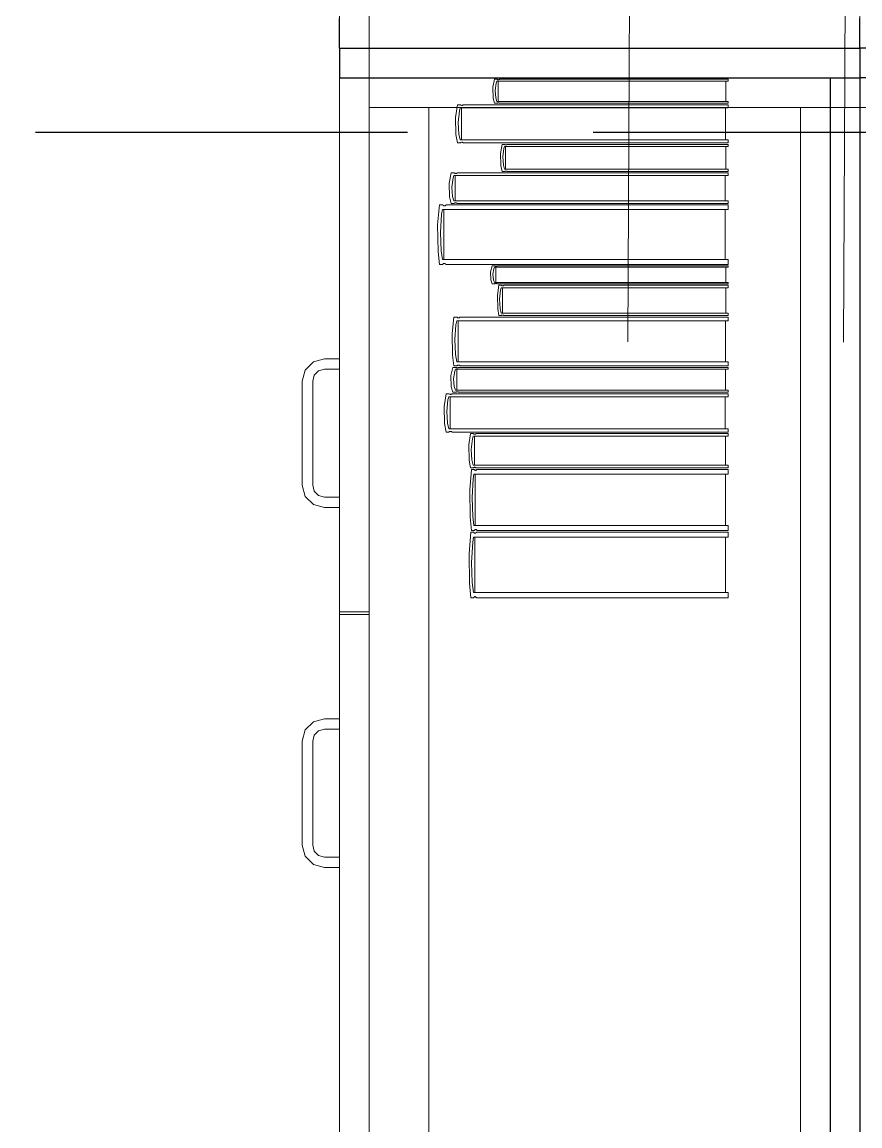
# Model space of a CAD drawing. Header units: inches. Extents: x -19 to 5698, y -728 to 92.
# Drawn here: x 104.647 to 105.21, y 25.191 to 25.933 of the extents above; entities that cross this region are included whole.
import ezdxf

# ---------------------------------------------------------------- set-up
doc = ezdxf.new("R2010")
doc.units = ezdxf.units.IN
doc.header["$MEASUREMENT"] = 0
doc.set_wipeout_variables(frame=1)
for name, pattern in [('HIDDEN', [0.375, 0.25, -0.125]), ('RAYITAS', [0.375, 0.25, -0.125]), ('Wipeout_Contour', [1, 0, -1])]:
    doc.linetypes.add(name, pattern=pattern)
for name, color, linetype, lineweight in [('00 conduct tomacorr', 120, 'HIDDEN', 30), ('T-TECHO-E', 150, 'Continuous', 20), ('TOMACORRIENTE', 22, 'RAYITAS', 9)]:
    doc.layers.add(name, color=color, linetype=linetype, lineweight=lineweight)
doc.layers.add('Interior - Mobiliario', color=7, linetype='Continuous')

# ---------------------------------------------------------------- blocks, each defined once
blk = doc.blocks.new('a')
at = {"layer": 'TOMACORRIENTE', "ltscale": 0.05}
h = blk.add_hatch(color=4, dxfattribs=at)
edge = h.paths.add_edge_path()
edge.add_arc((0, 0.0752), 0.02106, 0, 360)
at = {"layer": 'TOMACORRIENTE', "color": 4}
for p, q in [((-0.14553, 0.09625), (-0.0515, 0.09625)), ((-0.09851, 0.09625), (-0.09851, -0.09657)), ((0, 0.09625), (0, -0.09625)), ((0.06232, -0.09625), (0.06232, 0.09625))]:
    blk.add_line(p, q, dxfattribs=at)
blk.add_circle((0, 0.0752), 0.02106, dxfattribs=at)
blk = doc.blocks.new('CABLE 3FACE')
at = {"layer": 'T-TECHO-E', "rotation": 59.94170052614085}
blk.add_blockref('a', (0, 0), dxfattribs=at)

msp = doc.modelspace()

# ---------------------------------------------------------------- linework, layer by layer
at = {"layer": 'Interior - Mobiliario', "color": 175, "linetype": 'Continuous', "lineweight": 13}
for p, q in [((105.21026, 27.41599), (105.21026, 25.91599)), ((105.21026, 25.91599), (105.21026, 25.95599)), ((105.21026, 25.91599), (105.21026, 25.93599)), ((105.56026, 25.91599), (105.21026, 25.91599)), ((105.54026, 25.91599), (105.21026, 25.91599)), ((105.21026, 25.91599), (105.56026, 25.91599)), ((105.56026, 25.91599), (105.21026, 25.91599)), ((105.54026, 25.91599), (105.21026, 25.91599)), ((105.21026, 25.91599), (105.56026, 25.91599)), ((104.88026, 24.43599), (104.88026, 25.89599)), ((104.88026, 25.89599), (105.19026, 25.89599)), ((105.19026, 25.89599), (105.19026, 24.43599)), ((104.96369, 25.8824), (104.9635, 25.88961)), ((104.965, 25.88753), (104.9654, 25.88257)), ((104.93839, 25.86931), (104.93962, 25.87787)), ((104.93962, 25.87787), (104.94159, 25.87787)), ((104.94159, 25.87787), (104.94174, 25.87773)), ((104.94174, 25.87773), (104.94198, 25.87759)), ((104.94198, 25.87759), (104.94223, 25.87749)), ((104.94223, 25.87749), (104.9425, 25.87744)), ((104.94277, 25.87745), (104.94303, 25.87751)), ((104.94303, 25.87751), (104.94328, 25.87761)), ((104.94328, 25.87761), (104.94351, 25.87777)), ((104.94351, 25.87777), (104.94361, 25.87787)), ((104.94361, 25.87787), (105.1216, 25.87787)), ((104.96455, 25.87887), (104.96369, 25.8824)), ((104.96626, 25.87887), (104.96455, 25.87887)), ((104.9654, 25.88257), (104.96612, 25.88016)), ((104.96612, 25.88016), (105.1216, 25.88016)), ((104.96634, 25.87893), (104.96626, 25.87887)), ((104.96654, 25.87903), (104.96634, 25.87893)), ((104.96676, 25.8791), (104.96654, 25.87903)), ((104.96699, 25.87914), (104.96676, 25.8791)), ((104.96722, 25.87914), (104.96699, 25.87914)), ((104.96745, 25.87911), (104.96722, 25.87914)), ((104.96767, 25.87905), (104.96745, 25.87911)), ((104.96787, 25.87896), (104.96767, 25.87905)), ((104.968, 25.87887), (104.96787, 25.87896)), ((105.1216, 25.87887), (104.968, 25.87887)), ((105.1216, 25.88016), (105.1216, 25.87887)), ((105.1216, 25.87787), (105.1216, 25.87582)), ((104.88026, 24.45599), (104.88026, 25.87599)), ((104.88026, 25.87599), (104.92026, 25.87599)), ((104.92026, 25.87599), (105.17026, 25.87599)), ((104.92026, 25.87599), (104.92026, 24.45599)), ((104.9409, 25.87387), (104.94014, 25.86601)), ((104.94144, 25.87582), (104.9409, 25.87387)), ((105.1216, 25.87582), (104.94144, 25.87582)), ((104.94235, 25.85427), (104.94235, 25.87582)), ((104.9425, 25.87744), (104.94277, 25.87745)), ((105.11978, 25.87582), (105.11978, 25.85427)), ((105.17026, 24.45599), (105.17026, 25.87599)), ((104.93862, 25.85784), (104.93839, 25.86931)), ((104.94014, 25.86601), (104.9406, 25.85811)), ((104.93962, 25.85222), (104.93862, 25.85784)), ((104.9406, 25.85811), (104.94144, 25.85427)), ((104.94159, 25.85222), (104.93962, 25.85222)), ((104.94144, 25.85427), (105.1216, 25.85427)), ((104.9417, 25.85232), (104.94159, 25.85222)), ((104.94193, 25.85247), (104.9417, 25.85232)), ((104.94218, 25.85258), (104.94193, 25.85247)), ((104.94244, 25.85264), (104.94218, 25.85258)), ((104.94271, 25.85265), (104.94244, 25.85264)), ((104.94297, 25.8526), (104.94271, 25.85265)), ((104.94323, 25.8525), (104.94297, 25.8526)), ((104.94346, 25.85235), (104.94323, 25.8525)), ((104.94361, 25.85222), (104.94346, 25.85235)), ((105.1216, 25.85222), (104.94361, 25.85222)), ((104.96863, 25.84515), (104.96965, 25.85122)), ((104.96965, 25.85122), (104.9713, 25.85122)), ((104.97072, 25.84838), (104.97009, 25.8428)), ((104.97117, 25.84976), (104.97072, 25.84838)), ((105.1216, 25.84976), (104.97117, 25.84976)), ((104.9713, 25.85122), (104.97143, 25.85112)), ((104.97143, 25.85112), (104.97162, 25.85101)), ((104.97162, 25.85101), (104.97184, 25.85095)), ((104.97184, 25.85095), (104.97206, 25.85091)), ((104.97193, 25.83448), (104.97193, 25.84976)), ((104.97206, 25.85091), (104.97228, 25.85092)), ((104.97228, 25.85092), (104.9725, 25.85096)), ((104.9725, 25.85096), (104.97271, 25.85104)), ((104.97271, 25.85104), (104.9729, 25.85115)), ((104.9729, 25.85115), (104.97299, 25.85122)), ((104.97299, 25.85122), (105.1216, 25.85122)), ((105.12008, 25.84976), (105.12008, 25.83448)), ((105.1216, 25.85427), (105.1216, 25.85222)), ((105.1216, 25.85122), (105.1216, 25.84976)), ((104.96882, 25.83701), (104.96863, 25.84515)), ((104.97009, 25.8428), (104.97047, 25.8372)), ((104.96965, 25.83302), (104.96882, 25.83701)), ((104.9713, 25.83302), (104.96965, 25.83302)), ((104.97047, 25.8372), (104.97117, 25.83448)), ((104.97117, 25.83448), (105.1216, 25.83448)), ((104.97139, 25.83309), (104.9713, 25.83302)), ((104.97158, 25.8332), (104.97139, 25.83309)), ((104.97179, 25.83328), (104.97158, 25.8332)), ((104.97201, 25.83332), (104.97179, 25.83328)), ((104.97223, 25.83333), (104.97201, 25.83332)), ((104.97245, 25.83329), (104.97223, 25.83333)), ((104.97266, 25.83322), (104.97245, 25.83329)), ((104.97286, 25.83312), (104.97266, 25.83322)), ((104.97299, 25.83302), (104.97286, 25.83312)), ((105.1216, 25.83302), (104.97299, 25.83302)), ((105.1216, 25.83448), (105.1216, 25.83302)), ((104.93411, 25.8252), (104.93536, 25.83202)), ((104.93536, 25.83202), (104.93739, 25.83202)), ((104.93667, 25.82884), (104.9359, 25.82257)), ((104.93723, 25.83039), (104.93667, 25.82884)), ((105.1216, 25.83039), (104.93723, 25.83039)), ((104.93739, 25.83202), (104.93754, 25.83191)), ((104.93754, 25.83191), (104.93778, 25.8318)), ((104.93778, 25.8318), (104.93804, 25.83172)), ((104.93804, 25.83172), (104.93831, 25.83168)), ((104.93816, 25.81321), (104.93816, 25.83039)), ((104.93831, 25.83168), (104.93859, 25.83169)), ((104.93859, 25.83169), (104.93886, 25.83173)), ((104.93886, 25.83173), (104.93911, 25.83182)), ((104.93911, 25.83182), (104.93935, 25.83194)), ((104.93935, 25.83194), (104.93945, 25.83202)), ((104.93945, 25.83202), (105.1216, 25.83202)), ((105.11974, 25.83039), (105.11974, 25.81321)), ((105.1216, 25.83202), (105.1216, 25.83039)), ((104.93434, 25.81606), (104.93411, 25.8252)), ((104.9359, 25.82257), (104.93637, 25.81627)), ((104.93536, 25.81157), (104.93434, 25.81606)), ((104.93739, 25.81157), (104.93536, 25.81157)), ((104.93637, 25.81627), (104.93723, 25.81321)), ((104.93723, 25.81321), (105.1216, 25.81321)), ((104.93749, 25.81165), (104.93739, 25.81157)), ((104.93773, 25.81178), (104.93749, 25.81165)), ((104.93798, 25.81186), (104.93773, 25.81178)), ((104.93825, 25.81191), (104.93798, 25.81186)), ((104.93853, 25.81192), (104.93825, 25.81191)), ((104.9388, 25.81188), (104.93853, 25.81192)), ((104.93906, 25.8118), (104.9388, 25.81188)), ((104.9393, 25.81168), (104.93906, 25.8118)), ((104.93945, 25.81157), (104.9393, 25.81168)), ((105.1216, 25.81157), (104.93945, 25.81157)), ((105.1216, 25.81321), (105.1216, 25.81157)), ((104.92629, 25.79722), (104.92759, 25.81057)), ((104.92759, 25.81057), (104.9297, 25.81057)), ((104.92896, 25.80433), (104.92815, 25.79205)), ((104.92953, 25.80737), (104.92896, 25.80433)), ((105.1216, 25.80737), (104.92953, 25.80737)), ((104.9297, 25.81057), (104.92986, 25.81036)), ((104.92986, 25.81036), (104.93011, 25.81013)), ((104.93011, 25.81013), (104.93038, 25.80998)), ((104.93038, 25.80998), (104.93067, 25.8099)), ((104.9305, 25.77372), (104.9305, 25.80737)), ((104.93067, 25.8099), (104.93095, 25.80991)), ((104.93095, 25.80991), (104.93123, 25.81)), ((104.93123, 25.81), (104.9315, 25.81017)), ((104.9315, 25.81017), (104.93174, 25.81042)), ((104.93174, 25.81042), (104.93185, 25.81057)), ((104.93185, 25.81057), (105.1216, 25.81057)), ((105.11966, 25.80737), (105.11966, 25.77372)), ((105.1216, 25.81057), (105.1216, 25.80737)), ((104.92653, 25.7793), (104.92629, 25.79722)), ((104.92815, 25.79205), (104.92864, 25.77972)), ((104.92759, 25.77052), (104.92653, 25.7793)), ((104.92864, 25.77972), (104.92953, 25.77372)), ((104.92953, 25.77372), (105.1216, 25.77372)), ((105.1216, 25.77372), (105.1216, 25.77052)), ((104.9297, 25.77052), (104.92759, 25.77052)), ((104.92981, 25.77068), (104.9297, 25.77052)), ((104.93006, 25.77092), (104.92981, 25.77068)), ((104.93032, 25.77109), (104.93006, 25.77092)), ((104.9306, 25.77118), (104.93032, 25.77109)), ((104.93089, 25.77119), (104.9306, 25.77118)), ((104.93117, 25.77112), (104.93089, 25.77119)), ((104.93144, 25.77096), (104.93117, 25.77112)), ((104.93169, 25.77073), (104.93144, 25.77096)), ((104.93185, 25.77052), (104.93169, 25.77073)), ((105.1216, 25.77052), (104.93185, 25.77052)), ((104.96191, 25.76551), (104.96298, 25.76952)), ((104.96298, 25.76952), (104.9647, 25.76952)), ((104.96409, 25.76764), (104.96343, 25.76395)), ((104.96456, 25.76856), (104.96409, 25.76764)), ((105.1216, 25.76856), (104.96456, 25.76856)), ((104.9647, 25.76952), (104.96483, 25.76946)), ((104.96483, 25.76946), (104.96504, 25.76939)), ((104.96504, 25.76939), (104.96526, 25.76934)), ((104.96526, 25.76934), (104.96549, 25.76932)), ((104.96536, 25.75844), (104.96536, 25.76856)), ((104.96549, 25.76932), (104.96572, 25.76932)), ((104.96572, 25.76932), (104.96595, 25.76935)), ((104.96595, 25.76935), (104.96617, 25.7694)), ((104.96617, 25.7694), (104.96637, 25.76947)), ((104.96637, 25.76947), (104.96646, 25.76952)), ((104.96646, 25.76952), (105.1216, 25.76952)), ((105.12002, 25.76856), (105.12002, 25.75844)), ((105.1216, 25.76952), (105.1216, 25.76856)), ((104.96211, 25.76012), (104.96191, 25.76551)), ((104.96298, 25.75748), (104.96211, 25.76012)), ((104.96343, 25.76395), (104.96383, 25.76025)), ((104.96383, 25.76025), (104.96456, 25.75844)), ((104.9647, 25.75748), (104.96298, 25.75748)), ((104.96456, 25.75844), (105.1216, 25.75844)), ((104.96479, 25.75753), (104.9647, 25.75748)), ((104.96499, 25.7576), (104.96479, 25.75753)), ((104.96521, 25.75765), (104.96499, 25.7576)), ((104.96544, 25.75768), (104.96521, 25.75765)), ((104.96567, 25.75768), (104.96544, 25.75768)), ((104.9659, 25.75766), (104.96567, 25.75768)), ((104.96612, 25.75761), (104.9659, 25.75766)), ((104.96633, 25.75755), (104.96612, 25.75761)), ((104.96646, 25.75748), (104.96633, 25.75755)), ((104.96645, 25.74969), (104.96749, 25.75648)), ((105.1216, 25.75748), (104.96646, 25.75748)), ((104.96749, 25.75648), (104.96916, 25.75648)), ((104.96857, 25.75331), (104.96793, 25.74706)), ((104.96903, 25.75485), (104.96857, 25.75331)), ((105.1216, 25.75485), (104.96903, 25.75485)), ((104.96916, 25.75648), (104.96929, 25.75637)), ((104.96929, 25.75637), (104.96949, 25.75626)), ((104.96949, 25.75626), (104.96971, 25.75618)), ((104.96971, 25.75618), (104.96993, 25.75614)), ((104.9698, 25.73773), (104.9698, 25.75485)), ((104.96993, 25.75614), (104.97016, 25.75615)), ((104.97016, 25.75615), (104.97038, 25.75619)), ((104.97038, 25.75619), (104.97059, 25.75628)), ((104.97059, 25.75628), (104.97079, 25.7564)), ((104.97079, 25.7564), (104.97087, 25.75648)), ((104.97087, 25.75648), (105.1216, 25.75648)), ((105.12006, 25.75485), (105.12006, 25.73773)), ((105.1216, 25.75844), (105.1216, 25.75748)), ((105.1216, 25.75648), (105.1216, 25.75485)), ((104.96665, 25.74057), (104.96645, 25.74969)), ((104.96793, 25.74706), (104.96832, 25.74078)), ((104.96749, 25.7361), (104.96665, 25.74057)), ((104.96832, 25.74078), (104.96903, 25.73773)), ((104.96903, 25.73773), (105.1216, 25.73773)), ((104.96988, 25.73644), (104.96966, 25.73639)), ((104.97011, 25.73644), (104.96988, 25.73644)), ((104.97033, 25.73641), (104.97011, 25.73644)), ((105.1216, 25.73773), (105.1216, 25.7361)), ((104.93602, 25.72416), (104.93726, 25.7351)), ((104.93726, 25.7351), (104.93927, 25.7351)), ((104.93856, 25.72999), (104.93779, 25.71994)), ((104.93911, 25.73248), (104.93856, 25.72999)), ((105.1216, 25.73248), (104.93911, 25.73248)), ((104.93927, 25.7351), (104.93942, 25.73493)), ((104.93942, 25.73493), (104.93966, 25.73474)), ((104.93966, 25.73474), (104.93991, 25.73461)), ((104.93991, 25.73461), (104.94018, 25.73455)), ((104.94003, 25.70493), (104.94003, 25.73248)), ((104.94018, 25.73455), (104.94045, 25.73456)), ((104.94045, 25.73456), (104.94072, 25.73464)), ((104.94072, 25.73464), (104.94097, 25.73478)), ((104.94097, 25.73478), (104.94121, 25.73498)), ((104.94121, 25.73498), (104.94131, 25.7351)), ((104.94131, 25.7351), (105.1216, 25.7351)), ((104.96916, 25.7361), (104.96749, 25.7361)), ((104.96925, 25.73618), (104.96916, 25.7361)), ((104.96944, 25.73631), (104.96925, 25.73618)), ((104.96966, 25.73639), (104.96944, 25.73631)), ((104.97055, 25.73633), (104.97033, 25.73641)), ((104.97074, 25.73621), (104.97055, 25.73633)), ((104.97087, 25.7361), (104.97074, 25.73621)), ((105.1216, 25.7361), (104.97087, 25.7361)), ((105.11976, 25.73248), (105.11976, 25.70493)), ((105.1216, 25.7351), (105.1216, 25.73248)), ((104.93625, 25.7095), (104.93602, 25.72416)), ((104.93779, 25.71994), (104.93826, 25.70984)), ((104.84276, 25.70498), (104.85026, 25.70699)), ((104.85026, 25.70699), (104.86026, 25.70699)), ((104.86026, 25.70699), (104.86026, 25.69999)), ((104.93726, 25.7023), (104.93625, 25.7095)), ((104.93826, 25.70984), (104.93911, 25.70493)), ((104.83526, 25.69199), (104.83727, 25.69949)), ((104.83727, 25.69949), (104.84276, 25.70498)), ((104.85026, 25.69999), (104.84626, 25.69891)), ((104.86026, 25.69999), (104.85026, 25.69999)), ((104.9352, 25.69571), (104.93645, 25.7013)), ((104.93645, 25.7013), (104.93846, 25.7013)), ((104.93927, 25.7023), (104.93726, 25.7023)), ((104.9383, 25.69996), (104.93775, 25.69869)), ((105.1216, 25.69996), (104.9383, 25.69996)), ((104.93846, 25.7013), (104.93861, 25.70121)), ((104.93861, 25.70121), (104.93885, 25.70112)), ((104.93885, 25.70112), (104.93911, 25.70105)), ((104.93911, 25.70493), (105.1216, 25.70493)), ((104.93911, 25.70105), (104.93938, 25.70102)), ((104.93922, 25.68588), (104.93922, 25.69996)), ((104.93937, 25.70243), (104.93927, 25.7023)), ((104.9396, 25.70263), (104.93937, 25.70243)), ((104.93938, 25.70102), (104.93965, 25.70103)), ((104.93985, 25.70277), (104.9396, 25.70263)), ((104.93965, 25.70103), (104.93992, 25.70107)), ((104.94012, 25.70284), (104.93985, 25.70277)), ((104.93992, 25.70107), (104.94017, 25.70114)), ((104.94039, 25.70285), (104.94012, 25.70284)), ((104.94017, 25.70114), (104.94041, 25.70124)), ((104.94066, 25.70279), (104.94039, 25.70285)), ((104.94041, 25.70124), (104.94051, 25.7013)), ((104.94051, 25.7013), (105.1216, 25.7013)), ((104.94092, 25.70267), (104.94066, 25.70279)), ((104.94116, 25.70248), (104.94092, 25.70267)), ((104.94131, 25.7023), (104.94116, 25.70248)), ((105.1216, 25.7023), (104.94131, 25.7023)), ((105.11975, 25.69996), (105.11975, 25.68588)), ((105.1216, 25.70493), (105.1216, 25.7023)), ((105.1216, 25.7013), (105.1216, 25.69996)), ((104.83526, 25.62199), (104.83526, 25.69199)), ((104.84333, 25.69599), (104.84226, 25.69199)), ((104.84226, 25.69199), (104.84226, 25.62199)), ((104.84626, 25.69891), (104.84333, 25.69599)), ((104.93543, 25.68822), (104.9352, 25.69571)), ((104.93775, 25.69869), (104.93698, 25.69355)), ((104.93698, 25.69355), (104.93745, 25.68839)), ((104.93645, 25.68454), (104.93543, 25.68822)), ((104.93846, 25.68454), (104.93645, 25.68454)), ((104.93745, 25.68839), (104.9383, 25.68588)), ((104.9383, 25.68588), (105.1216, 25.68588)), ((104.93856, 25.6846), (104.93846, 25.68454)), ((104.9388, 25.68471), (104.93856, 25.6846)), ((104.93905, 25.68478), (104.9388, 25.68471)), ((104.93932, 25.68481), (104.93905, 25.68478)), ((104.93959, 25.68482), (104.93932, 25.68481)), ((104.93986, 25.68479), (104.93959, 25.68482)), ((104.94012, 25.68472), (104.93986, 25.68479)), ((104.94036, 25.68463), (104.94012, 25.68472)), ((104.94051, 25.68454), (104.94036, 25.68463)), ((105.1216, 25.68454), (104.94051, 25.68454)), ((105.1216, 25.68588), (105.1216, 25.68454)), ((104.93063, 25.67495), (104.9319, 25.68354)), ((104.9319, 25.68354), (104.93397, 25.68354)), ((104.93324, 25.67953), (104.93245, 25.67163)), ((104.9338, 25.68148), (104.93324, 25.67953)), ((105.1216, 25.68148), (104.9338, 25.68148)), ((104.93397, 25.68354), (104.93412, 25.6834)), ((104.93412, 25.6834), (104.93437, 25.68325)), ((104.93437, 25.68325), (104.93463, 25.68316)), ((104.93463, 25.68316), (104.93491, 25.68311)), ((104.93475, 25.65986), (104.93475, 25.68148)), ((104.93491, 25.68311), (104.93519, 25.68311)), ((104.93519, 25.68311), (104.93546, 25.68317)), ((104.93546, 25.68317), (104.93572, 25.68328)), ((104.93572, 25.68328), (104.93596, 25.68344)), ((104.93596, 25.68344), (104.93607, 25.68354)), ((104.93607, 25.68354), (105.1216, 25.68354)), ((105.11971, 25.68148), (105.11971, 25.65986)), ((105.1216, 25.68354), (105.1216, 25.68148)), ((104.93087, 25.66344), (104.93063, 25.67495)), ((104.93245, 25.67163), (104.93293, 25.66371)), ((104.9319, 25.6578), (104.93087, 25.66344)), ((104.93293, 25.66371), (104.9338, 25.65986)), ((104.93397, 25.6578), (104.9319, 25.6578)), ((104.9338, 25.65986), (105.1216, 25.65986)), ((104.93407, 25.6579), (104.93397, 25.6578)), ((104.93431, 25.65805), (104.93407, 25.6579)), ((104.93457, 25.65816), (104.93431, 25.65805)), ((104.93485, 25.65822), (104.93457, 25.65816)), ((104.93513, 25.65823), (104.93485, 25.65822)), ((104.9354, 25.65818), (104.93513, 25.65823)), ((104.93567, 25.65808), (104.9354, 25.65818)), ((104.93591, 25.65794), (104.93567, 25.65808)), ((104.93607, 25.6578), (104.93591, 25.65794)), ((105.1216, 25.6578), (104.93607, 25.6578)), ((104.94723, 25.6491), (104.9484, 25.6568)), ((104.9484, 25.6568), (104.95028, 25.6568)), ((104.95013, 25.65495), (104.94962, 25.6532)), ((105.1216, 25.65495), (104.95013, 25.65495)), ((104.95028, 25.6568), (104.95042, 25.65667)), ((104.95042, 25.65667), (104.95065, 25.65654)), ((104.95065, 25.65654), (104.95089, 25.65645)), ((104.95089, 25.65645), (104.95114, 25.65641)), ((104.95099, 25.63555), (104.95099, 25.65495)), ((104.95114, 25.65641), (104.9514, 25.65642)), ((104.9514, 25.65642), (104.95165, 25.65647)), ((104.95165, 25.65647), (104.95188, 25.65657)), ((104.95188, 25.65657), (104.9521, 25.65671)), ((104.9521, 25.65671), (104.9522, 25.6568)), ((104.9522, 25.6568), (105.1216, 25.6568)), ((105.11987, 25.65495), (105.11987, 25.63555)), ((105.1216, 25.65986), (105.1216, 25.6578)), ((105.1216, 25.6568), (105.1216, 25.65495)), ((104.94745, 25.63877), (104.94723, 25.6491)), ((104.94962, 25.6532), (104.94889, 25.64612)), ((104.94889, 25.64612), (104.94933, 25.63901)), ((104.9484, 25.6337), (104.94745, 25.63877)), ((104.94783, 25.61898), (104.94898, 25.6327)), ((104.95028, 25.6337), (104.9484, 25.6337)), ((104.94898, 25.6327), (104.95086, 25.6327)), ((104.94933, 25.63901), (104.95013, 25.63555)), ((104.95013, 25.63555), (105.1216, 25.63555)), ((104.95038, 25.63379), (104.95028, 25.6337)), ((104.95059, 25.63393), (104.95038, 25.63379)), ((104.95083, 25.63403), (104.95059, 25.63393)), ((104.95108, 25.63409), (104.95083, 25.63403)), ((104.95086, 25.6327), (104.951, 25.63248)), ((104.951, 25.63248), (104.95123, 25.63225)), ((104.95134, 25.63409), (104.95108, 25.63409)), ((104.95159, 25.63405), (104.95134, 25.63409)), ((104.95183, 25.63396), (104.95159, 25.63405)), ((104.95206, 25.63383), (104.95183, 25.63396)), ((104.9522, 25.6337), (104.95206, 25.63383)), ((105.1216, 25.6337), (104.9522, 25.6337)), ((104.95246, 25.63229), (104.95268, 25.63254)), ((104.95268, 25.63254), (104.95277, 25.6327)), ((104.95277, 25.6327), (105.1216, 25.6327)), ((105.1216, 25.63555), (105.1216, 25.6337)), ((105.1216, 25.6327), (105.1216, 25.62941)), ((104.9502, 25.62629), (104.94948, 25.61367)), ((104.95071, 25.62941), (104.9502, 25.62629)), ((105.1216, 25.62941), (104.95071, 25.62941)), ((104.95123, 25.63225), (104.95147, 25.63209)), ((104.95147, 25.63209), (104.95172, 25.63202)), ((104.95157, 25.59484), (104.95157, 25.62941)), ((104.95172, 25.63202), (104.95197, 25.63203)), ((104.95197, 25.63203), (104.95222, 25.63212)), ((104.95222, 25.63212), (104.95246, 25.63229)), ((105.11988, 25.62941), (105.11988, 25.59484)), ((104.83727, 25.61449), (104.83526, 25.62199)), ((104.84226, 25.62199), (104.84333, 25.61799)), ((104.84333, 25.61799), (104.84626, 25.61506)), ((104.94804, 25.60057), (104.94783, 25.61898)), ((104.84276, 25.609), (104.83727, 25.61449)), ((104.84626, 25.61506), (104.85026, 25.61399)), ((104.85026, 25.61399), (104.86026, 25.61399)), ((104.86026, 25.61399), (104.86026, 25.60699)), ((104.94948, 25.61367), (104.94992, 25.601)), ((104.85026, 25.60699), (104.84276, 25.609)), ((104.86026, 25.60699), (104.85026, 25.60699)), ((104.94898, 25.59155), (104.94804, 25.60057)), ((104.94992, 25.601), (104.95071, 25.59484)), ((104.94748, 25.57581), (104.94864, 25.59055)), ((104.94864, 25.59055), (104.95052, 25.59055)), ((104.95086, 25.59155), (104.94898, 25.59155)), ((104.95052, 25.59055), (104.95066, 25.59031)), ((104.95066, 25.59031), (104.95088, 25.59006)), ((104.95071, 25.59484), (105.1216, 25.59484)), ((104.95096, 25.59171), (104.95086, 25.59155)), ((104.95088, 25.59006), (104.95113, 25.58989)), ((104.95118, 25.59196), (104.95096, 25.59171)), ((104.95113, 25.58989), (104.95138, 25.58981)), ((104.95141, 25.59213), (104.95118, 25.59196)), ((104.95138, 25.58981), (104.95163, 25.58982)), ((104.95166, 25.59222), (104.95141, 25.59213)), ((104.95163, 25.58982), (104.95188, 25.58992)), ((104.95192, 25.59223), (104.95166, 25.59222)), ((104.95188, 25.58992), (104.95212, 25.59011)), ((104.95217, 25.59216), (104.95192, 25.59223)), ((104.95212, 25.59011), (104.95234, 25.59037)), ((104.95241, 25.592), (104.95217, 25.59216)), ((104.95234, 25.59037), (104.95243, 25.59055)), ((104.95263, 25.59177), (104.95241, 25.592)), ((104.95243, 25.59055), (105.1216, 25.59055)), ((104.95277, 25.59155), (104.95263, 25.59177)), ((105.1216, 25.59155), (104.95277, 25.59155)), ((105.1216, 25.59484), (105.1216, 25.59155)), ((105.1216, 25.59055), (105.1216, 25.58701)), ((104.94985, 25.58366), (104.94913, 25.57011)), ((104.95037, 25.58701), (104.94985, 25.58366)), ((105.1216, 25.58701), (104.95037, 25.58701)), ((104.95123, 25.5499), (104.95123, 25.58701)), ((105.11987, 25.58701), (105.11987, 25.5499)), ((104.94769, 25.55605), (104.94748, 25.57581)), ((104.94913, 25.57011), (104.94957, 25.55651)), ((104.94864, 25.54636), (104.94769, 25.55605)), ((104.94957, 25.55651), (104.95037, 25.5499)), ((104.95052, 25.54636), (104.94864, 25.54636)), ((104.95037, 25.5499), (105.1216, 25.5499)), ((104.95061, 25.54653), (104.95052, 25.54636)), ((104.95083, 25.5468), (104.95061, 25.54653)), ((104.95107, 25.54699), (104.95083, 25.5468)), ((104.95132, 25.54709), (104.95107, 25.54699)), ((104.95158, 25.5471), (104.95132, 25.54709)), ((104.95183, 25.54702), (104.95158, 25.5471)), ((104.95207, 25.54685), (104.95183, 25.54702)), ((104.95229, 25.5466), (104.95207, 25.54685)), ((104.95243, 25.54636), (104.95229, 25.5466)), ((105.1216, 25.54636), (104.95243, 25.54636)), ((105.1216, 25.5499), (105.1216, 25.54636)), ((104.86026, 25.53699), (104.88026, 25.53699)), ((104.86026, 25.17599), (104.86026, 25.53499)), ((104.86026, 25.53499), (104.88026, 25.53499)), ((104.88026, 25.17599), (104.88026, 25.53499)), ((104.84276, 25.46298), (104.83727, 25.45749)), ((104.85026, 25.46499), (104.84276, 25.46298)), ((104.86026, 25.46499), (104.85026, 25.46499)), ((104.86026, 25.45799), (104.86026, 25.46499)), ((104.83727, 25.45749), (104.83526, 25.44999)), ((104.84333, 25.45399), (104.84626, 25.45691)), ((104.84626, 25.45691), (104.85026, 25.45799)), ((104.85026, 25.45799), (104.86026, 25.45799)), ((104.83526, 25.44999), (104.83526, 25.37999)), ((104.84226, 25.44999), (104.84333, 25.45399)), ((104.84226, 25.37999), (104.84226, 25.44999)), ((104.83526, 25.37999), (104.83727, 25.37249)), ((104.84333, 25.37599), (104.84226, 25.37999)), ((104.84626, 25.37306), (104.84333, 25.37599)), ((104.85026, 25.37199), (104.84626, 25.37306)), ((104.83727, 25.37249), (104.84276, 25.367)), ((104.84276, 25.367), (104.85026, 25.36499)), ((104.86026, 25.37199), (104.85026, 25.37199)), ((104.86026, 25.36499), (104.86026, 25.37199)), ((104.85026, 25.36499), (104.86026, 25.36499))]:
    msp.add_line(p, q, dxfattribs=at)
at = {"layer": 'Interior - Mobiliario', "color": 175, "linetype": 'Continuous', "lineweight": 30}
for p, q in [((105.21026, 25.91599), (105.21026, 25.93599)), ((105.56026, 25.91599), (105.21026, 25.91599)), ((105.56026, 25.91599), (105.21026, 25.91599))]:
    msp.add_line(p, q, dxfattribs=at)

# ---------------------------------------------------------------- wipeouts: each hides what was drawn before it
at = {"color": 254, "linetype": 'Wipeout_Contour', "lineweight": 0, "ltscale": 3268.669357}
msp.add_wipeout([(105.23026, 24.43599), (105.23026, 25.89599), (105.21026, 25.89599), (105.21026, 24.43599)], dxfattribs=at).dxf.layer = 'Interior - Mobiliario'

# ---------------------------------------------------------------- next in the draw order: linework, layer by layer
at = {"layer": 'Interior - Mobiliario', "color": 175, "linetype": 'Continuous', "lineweight": 30}
for p, q in [((105.21026, 25.91599), (105.21026, 25.89599)), ((105.23026, 25.89599), (105.21026, 25.89599)), ((105.21026, 25.89599), (105.21026, 24.43599)), ((105.56026, 25.89599), (105.21026, 25.89599))]:
    msp.add_line(p, q, dxfattribs=at)
at = {"layer": 'Interior - Mobiliario', "color": 175, "linetype": 'Continuous', "lineweight": 13}
for p, q in [((105.21026, 25.91599), (105.21026, 25.89599)), ((105.21026, 25.91599), (105.21026, 25.87599)), ((105.21026, 24.41599), (105.21026, 25.91599)), ((105.21026, 25.89599), (105.21026, 24.43599)), ((105.23026, 25.89599), (105.21026, 25.89599)), ((105.21026, 25.89599), (105.56026, 25.89599)), ((105.21026, 25.89599), (105.21026, 24.43599)), ((105.56026, 25.89599), (105.21026, 25.89599)), ((105.21026, 25.87599), (105.21026, 24.45599)), ((105.25026, 25.87599), (105.21026, 25.87599))]:
    msp.add_line(p, q, dxfattribs=at)

# ---------------------------------------------------------------- next in the draw order: wipeouts: each hides what was drawn before it
at = {"color": 254, "linetype": 'Wipeout_Contour', "lineweight": 0, "ltscale": 3268.589395}
msp.add_wipeout([(105.19026, 24.43599), (105.21026, 24.43599), (105.21026, 25.89599), (105.19026, 25.89599)], dxfattribs=at).dxf.layer = 'Interior - Mobiliario'

# ---------------------------------------------------------------- next in the draw order: linework, layer by layer
at = {"layer": '00 conduct tomacorr'}
msp.add_line((103.53095, 25.85954), (110.84067, 25.85954), dxfattribs=at)
at = {"layer": 'Interior - Mobiliario', "color": 175, "linetype": 'Continuous', "lineweight": 30}
for p, q in [((105.19026, 25.89599), (105.21026, 25.89599)), ((105.19026, 25.89599), (105.19026, 24.43599)), ((105.21026, 25.89599), (105.21026, 24.43599))]:
    msp.add_line(p, q, dxfattribs=at)
at = {"layer": 'Interior - Mobiliario', "color": 175, "linetype": 'Continuous', "lineweight": 13}
for p, q in [((105.19026, 24.43599), (105.19026, 25.89599)), ((105.19026, 25.89599), (105.21026, 25.89599)), ((105.21026, 25.89599), (105.21026, 24.43599)), ((105.17026, 25.87599), (105.21026, 25.87599)), ((105.21026, 25.87599), (105.21026, 24.45599))]:
    msp.add_line(p, q, dxfattribs=at)

# ---------------------------------------------------------------- next in the draw order: wipeouts: each hides what was drawn before it
at = {"color": 254, "linetype": 'Wipeout_Contour', "lineweight": 0, "ltscale": 3268.020965}
msp.add_wipeout([(104.86026, 25.89599), (105.21026, 25.89599), (105.21026, 25.91599), (104.86026, 25.91599)], dxfattribs=at).dxf.layer = 'Interior - Mobiliario'

# ---------------------------------------------------------------- next in the draw order: linework, layer by layer
at = {"layer": 'Interior - Mobiliario', "color": 175, "linetype": 'Continuous', "lineweight": 30}
for p, q in [((104.86026, 25.91599), (105.21026, 25.91599)), ((104.86026, 25.91599), (104.86026, 25.89599)), ((105.21026, 25.91599), (105.21026, 25.89599)), ((104.86026, 25.89599), (105.21026, 25.89599))]:
    msp.add_line(p, q, dxfattribs=at)
at = {"layer": 'Interior - Mobiliario', "color": 175, "linetype": 'Continuous', "lineweight": 13}
for p, q in [((104.86026, 25.89599), (104.86026, 25.91599)), ((104.86026, 25.91599), (105.21026, 25.91599)), ((104.86026, 25.91599), (104.86026, 24.41599)), ((105.21026, 25.91599), (104.86026, 25.91599)), ((104.88026, 25.87599), (104.88026, 25.91599)), ((104.88026, 25.91599), (105.21026, 25.91599)), ((105.21026, 25.91599), (105.21026, 25.89599)), ((105.21026, 25.91599), (105.21026, 25.87599)), ((105.21026, 24.41599), (105.21026, 25.91599)), ((105.21026, 25.89599), (104.86026, 25.89599)), ((104.86026, 24.43599), (104.86026, 25.89599)), ((104.86026, 25.89599), (105.21026, 25.89599)), ((104.86026, 24.43599), (104.86026, 25.89599)), ((104.86026, 25.89599), (105.19026, 25.89599)), ((104.86026, 25.89599), (104.86026, 25.53699)), ((104.86026, 25.89599), (104.88026, 25.89599)), ((104.88026, 24.43599), (104.88026, 25.89599)), ((104.88026, 25.89599), (105.19026, 25.89599)), ((104.88026, 24.43599), (104.88026, 25.89599)), ((104.88026, 25.89599), (105.19026, 25.89599)), ((104.88026, 25.89599), (104.88026, 25.53699)), ((104.9635, 25.88961), (104.96455, 25.89499)), ((104.96455, 25.89499), (104.96626, 25.89499)), ((104.96566, 25.89247), (104.965, 25.88753)), ((104.96612, 25.8937), (104.96566, 25.89247)), ((105.1216, 25.8937), (104.96612, 25.8937)), ((104.96626, 25.89499), (104.96639, 25.8949)), ((104.96639, 25.8949), (104.96659, 25.89481)), ((104.96659, 25.89481), (104.96681, 25.89475)), ((104.96681, 25.89475), (104.96704, 25.89472)), ((104.96691, 25.88016), (104.96691, 25.8937)), ((104.96704, 25.89472), (104.96727, 25.89472)), ((104.96727, 25.89472), (104.9675, 25.89476)), ((104.9675, 25.89476), (104.96771, 25.89483)), ((104.96771, 25.89483), (104.96791, 25.89492)), ((104.96791, 25.89492), (104.968, 25.89499)), ((104.968, 25.89499), (105.1216, 25.89499)), ((105.12003, 25.8937), (105.12003, 25.88016)), ((105.1216, 25.89499), (105.1216, 25.8937)), ((105.19026, 25.89599), (105.19026, 24.43599)), ((105.19026, 25.89599), (105.19026, 24.43599)), ((105.19026, 25.89599), (105.19026, 24.43599)), ((105.21026, 25.89599), (105.21026, 24.43599))]:
    msp.add_line(p, q, dxfattribs=at)

# ---------------------------------------------------------------- next in the draw order: wipeouts: each hides what was drawn before it
at = {"color": 254, "linetype": 'Wipeout_Contour', "lineweight": 0, "ltscale": 3268.023503}
msp.add_wipeout([(104.86026, 25.93599), (104.86026, 25.91599), (105.21026, 25.91599), (105.21026, 25.93599)], dxfattribs=at).dxf.layer = 'Interior - Mobiliario'

# ---------------------------------------------------------------- next in the draw order: linework, layer by layer
at = {"layer": 'Interior - Mobiliario', "color": 175, "linetype": 'Continuous', "lineweight": 13}
for p, q in [((104.86026, 25.91599), (104.86026, 27.41599)), ((105.21026, 27.41599), (105.21026, 25.91599)), ((104.88026, 25.95599), (104.88026, 25.91599)), ((105.21026, 25.91599), (105.21026, 25.95599)), ((104.86026, 25.93599), (104.86026, 25.91599)), ((105.21026, 25.91599), (105.21026, 25.93599)), ((104.86026, 25.91599), (105.21026, 25.91599)), ((105.21026, 25.91599), (104.86026, 25.91599)), ((104.88026, 25.91599), (105.21026, 25.91599))]:
    msp.add_line(p, q, dxfattribs=at)
at = {"layer": 'Interior - Mobiliario', "color": 175, "linetype": 'Continuous', "lineweight": 30}
for p, q in [((104.86026, 25.91599), (104.86026, 25.93599)), ((105.21026, 25.91599), (105.21026, 25.93599)), ((104.86026, 25.91599), (105.21026, 25.91599))]:
    msp.add_line(p, q, dxfattribs=at)

# ---------------------------------------------------------------- next in the draw order: block references
at = {"layer": '00 conduct tomacorr', "xscale": 1.47256122672843, "yscale": 1.47256122672843, "zscale": 1.47256122672843, "rotation": 299.7894777823319}
msp.add_blockref('CABLE 3FACE', (105.19994, 25.85997), dxfattribs=at)

doc.saveas('drawing.dxf')
